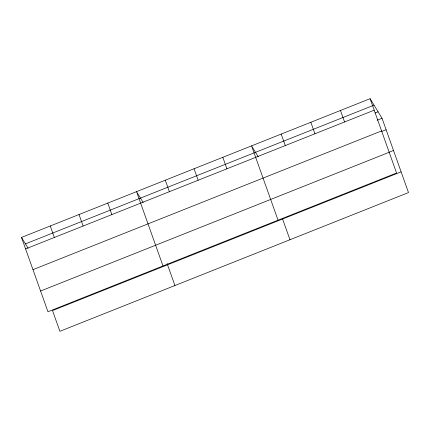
<?xml version="1.0" encoding="UTF-8"?>
<svg xmlns="http://www.w3.org/2000/svg" width="430" height="430" viewBox="0 0 430 430"><rect width="100%" height="100%" fill="white"/><g stroke="black" fill="none" stroke-linecap="round" stroke-linejoin="round"><path stroke-width="0.64" d="M370.106 98.69L396.567 173.01L47.966 311.75L21.5 237.43L370.106 98.69L382.034 118.25L408.5 192.57L59.894 331.31L52.514 310.578L401.115 171.839M25.434 243.885L374.041 105.146M25.59 248.922L374.197 110.182M375.014 113.025L378.099 111.795M377.099 120.217L382.034 118.25M32.976 269.658L381.582 130.919M381.808 131.462L386.129 129.742M389.188 152.198L393.509 150.478M40.581 291.019L389.188 152.279M258.22 156.751L251.577 145.861L278.043 220.181M143.179 202.535L136.541 191.646L163.002 265.966M21.5 237.43L28.143 248.314M340.474 110.483L344.564 121.975M310.842 122.276L314.937 133.768M281.209 134.069L285.305 145.56M282.591 219.01L289.976 239.741M222.821 157.31L226.911 168.802M194.059 168.753L198.155 180.245M165.297 180.202L169.393 191.694M167.103 263.536L174.935 285.525M107.779 203.089L111.87 214.586M79.018 214.538L83.114 226.029M50.262 225.981L54.352 237.478"/></g></svg>
